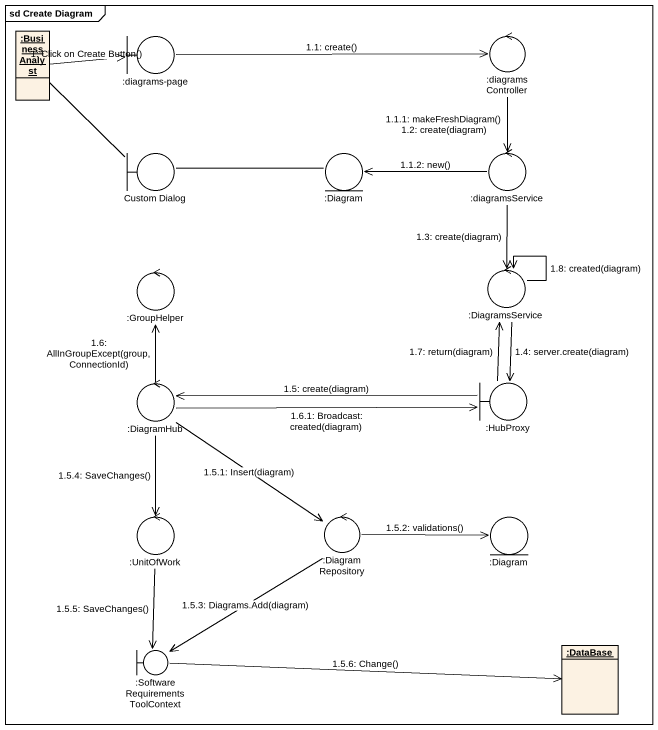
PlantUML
@startuml
mainframe sd Create Diagram
allowmixing
hide circle
hide empty members
object ":Business Analyst" as Business_Analyst
boundary ":diagrams-page" as diagrams_page
control ":diagramsController" as diagramsController
boundary "Custom Dialog" as Custom_Dialog
entity ":Diagram" as Diagram
control ":diagramsService" as diagramsService
control ":GroupHelper" as GroupHelper
control ":DiagramsService" as DiagramsService
control ":DiagramHub" as DiagramHub
boundary ":HubProxy" as HubProxy
control ":UnitOfWork" as UnitOfWork
control ":DiagramRepository" as DiagramRepository
entity ":Diagram" as Diagram_2
boundary ":SoftwareRequirementsToolContext" as SoftwareRequirementsToolCont
object ":DataBase" as DataBase_
Business_Analyst -- Custom_Dialog
Diagram -left- Custom_Dialog
Business_Analyst -right-> diagrams_page : 1: Click on Create Button()
diagrams_page -right-> diagramsController : 1.1: create()
diagramsController --> diagramsService : 1.1.1: makeFreshDiagram()\n1.2: create(diagram)
diagramsService -left-> Diagram : 1.1.2: new()
diagramsService --> DiagramsService : 1.3: create(diagram)
DiagramsService --> HubProxy : 1.4: server.create(diagram)
HubProxy -left-> DiagramHub : 1.5: create(diagram)
DiagramHub --> DiagramRepository : 1.5.1: Insert(diagram)
DiagramRepository -right-> Diagram_2 : 1.5.2: validations()
DiagramRepository --> SoftwareRequirementsToolCont : 1.5.3: Diagrams.Add(diagram)
DiagramHub --> UnitOfWork : 1.5.4: SaveChanges()
UnitOfWork --> SoftwareRequirementsToolCont : 1.5.5: SaveChanges()
SoftwareRequirementsToolCont -right-> DataBase_ : 1.5.6: Change()
DiagramHub -up-> GroupHelper : 1.6: AllInGroupExcept(group,ConnectionId)
DiagramHub -right-> HubProxy : 1.6.1: Broadcast: created(diagram)
HubProxy -up-> DiagramsService : 1.7: return(diagram)
DiagramsService --> DiagramsService : 1.8: created(diagram)
@enduml
